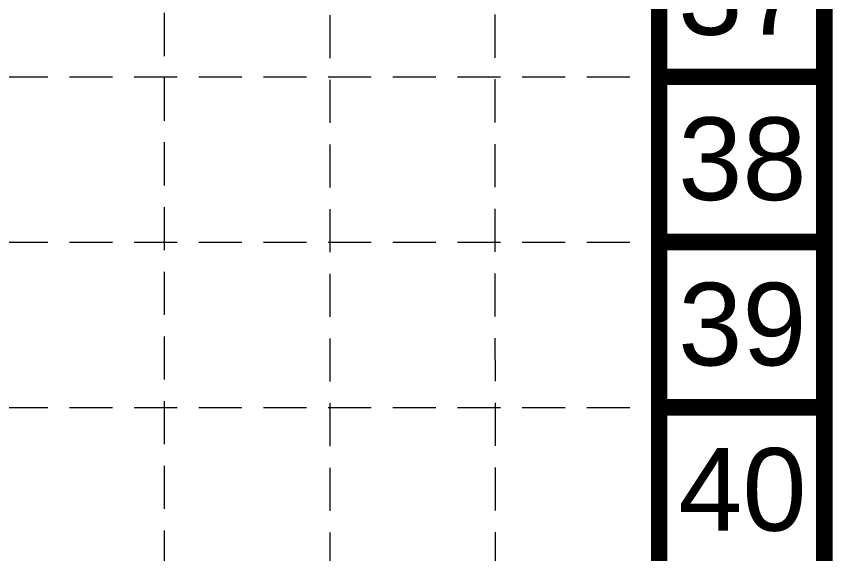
# Model space of a CAD drawing. Extents: x 2509062 to 2510599, y 7103311 to 7105769.
# Drawn here: x 2510409.8 to 2510599.3, y 7104199.3 to 7104323.9 of the extents above; entities that cross this region are included whole.
import ezdxf
from ezdxf.enums import TextEntityAlignment as Align

# ---------------------------------------------------------------- set-up
doc = ezdxf.new("R2010")
doc.units = 0
doc.header["$LTSCALE"] = 40
doc.header["$MEASUREMENT"] = 0
doc.linetypes.add('DASHED', pattern=[0.75, 0.5, -0.25])
doc.linetypes.add('HIDDEN', pattern=[0.375, 0.25, -0.125])
doc.layers.add('BASE', color=7, linetype='Continuous')
doc.layers.add('GRID', color=254, linetype='DASHED')
doc.styles.get("Standard").update_dxf_attribs({"font": 'ARIAL.TTF'})

msp = doc.modelspace()

# ---------------------------------------------------------------- linework, layer by layer
at = {"layer": 'BASE', "const_width": 3.83}
for points in [[(2510597.34, 7103313.16), (2510597.34, 7105766.73), (2509063.86, 7105766.73), (2509063.86, 7103313.16)], [(2510559.01, 7103351.49), (2510559.01, 7105728.4), (2509102.19, 7105728.4), (2509102.19, 7103351.49)]]:
    msp.add_lwpolyline(points, close=True, dxfattribs=at)
for points in [[(2510597.34, 7104309.92), (2510559.01, 7104309.92)], [(2510597.34, 7104271.59), (2510559.01, 7104271.59)], [(2510597.34, 7104233.25), (2510559.01, 7104233.25)]]:
    msp.add_lwpolyline(points, dxfattribs=at)
at = {"layer": 'GRID', "color": 252, "linetype": 'HIDDEN', "lineweight": 0}
for p, q in [((2510444.28, 7103504.72), (2510444.16, 7105729.26)), ((2510482.7, 7103504.22), (2510482.5, 7105729.26)), ((2510521.06, 7103504.33), (2510520.84, 7105729.26)), ((2509102.19, 7104309.92), (2510559.01, 7104309.92)), ((2509102.19, 7104271.59), (2510559.01, 7104271.59)), ((2509102.19, 7104233.25), (2510559.01, 7104233.25))]:
    msp.add_line(p, q, dxfattribs=at)

# ---------------------------------------------------------------- texts
at = {"layer": 'BASE'}
for s, p in [('37', (2510578.31, 7104329.24)), ('38', (2510578.31, 7104290.91)), ('39', (2510578.31, 7104252.57)), ('40', (2510578.31, 7104214.23))]:
    msp.add_text(s, height=19.169, dxfattribs=at).set_placement(p, align=Align.MIDDLE_CENTER)

doc.saveas('drawing.dxf')
